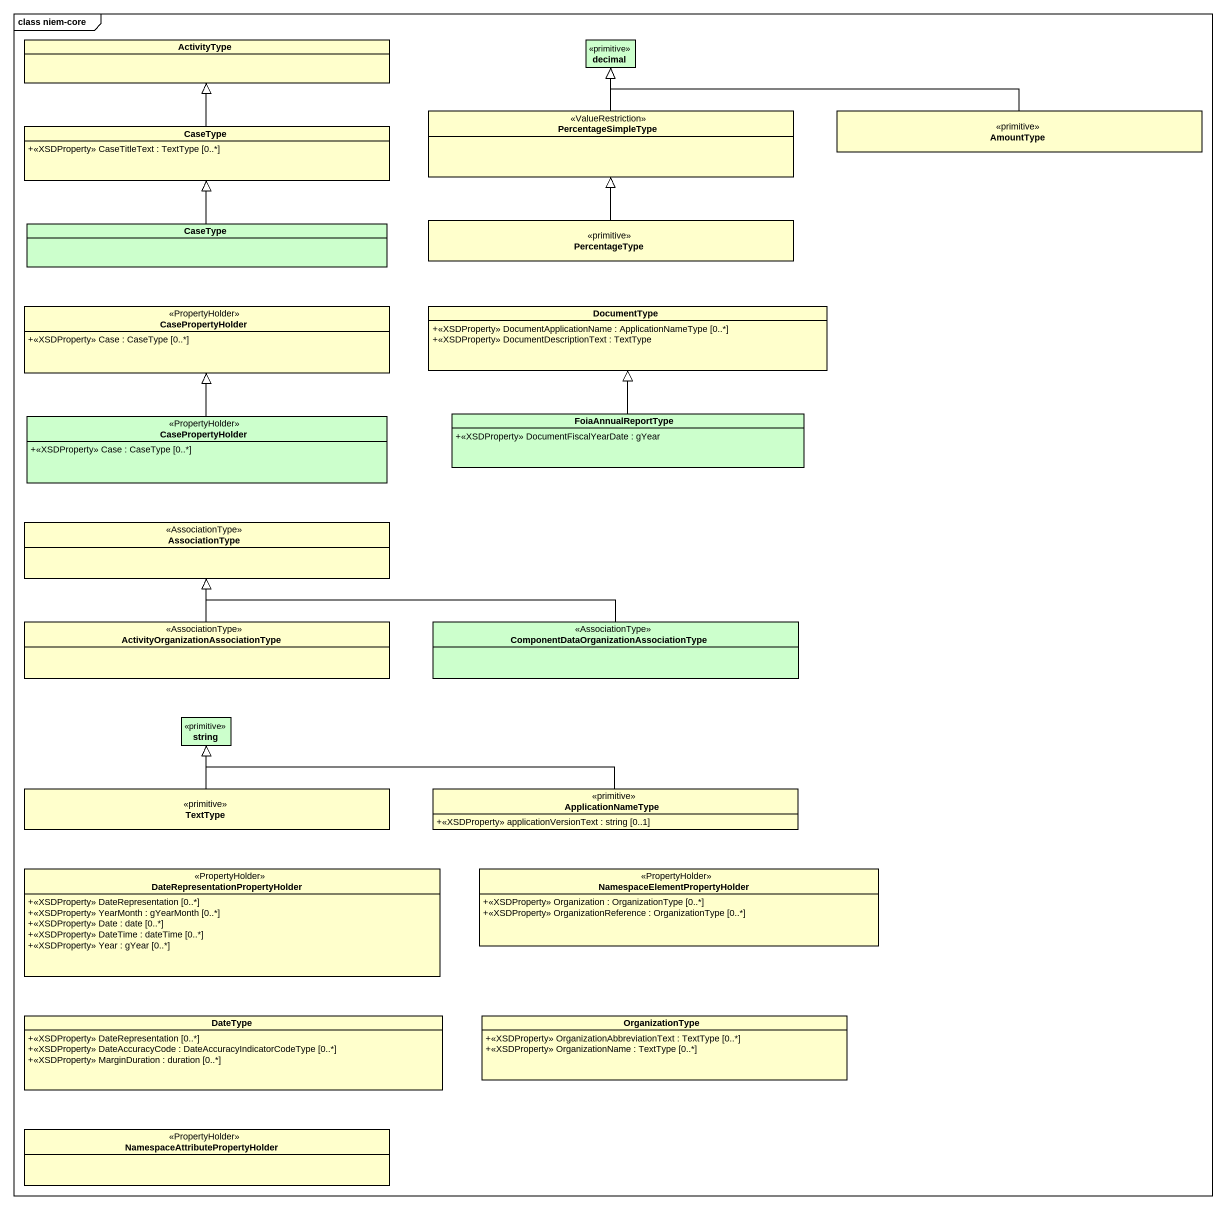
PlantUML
@startuml
mainframe class niem-core
hide circle
hide empty members
skinparam classAttributeIconSize 0
class ActivityType
class decimal <<primitive>> #CCFFCC
class CaseType {
  +<<XSDProperty>> CaseTitleText : TextType [0..*]
}
class PercentageSimpleType <<ValueRestriction>>
class AmountType <<primitive>>
class "CaseType" as CaseType_2 #CCFFCC
class PercentageType <<primitive>>
class CasePropertyHolder <<PropertyHolder>> {
  +<<XSDProperty>> Case : CaseType [0..*]
}
class DocumentType {
  +<<XSDProperty>> DocumentApplicationName : ApplicationNameType [0..*]
  +<<XSDProperty>> DocumentDescriptionText : TextType
}
class "CasePropertyHolder" as CasePropertyHolder_2 <<PropertyHolder>> #CCFFCC {
  +<<XSDProperty>> Case : CaseType [0..*]
}
class FoiaAnnualReportType #CCFFCC {
  +<<XSDProperty>> DocumentFiscalYearDate : gYear
}
class AssociationType <<AssociationType>>
class "ActivityOrganizationAssociationType" as ActivityOrganizationAssociat <<AssociationType>>
class "ComponentDataOrganizationAssociationType" as ComponentDataOrganizationAss <<AssociationType>> #CCFFCC
class string <<primitive>> #CCFFCC
class TextType <<primitive>>
class ApplicationNameType <<primitive>> {
  +<<XSDProperty>> applicationVersionText : string [0..1]
}
class "DateRepresentationPropertyHolder" as DateRepresentationPropertyHo <<PropertyHolder>> {
  +<<XSDProperty>> DateRepresentation [0..*]
  +<<XSDProperty>> YearMonth : gYearMonth [0..*]
  +<<XSDProperty>> Date : date [0..*]
  +<<XSDProperty>> DateTime : dateTime [0..*]
  +<<XSDProperty>> Year : gYear [0..*]
}
class "NamespaceElementPropertyHolder" as NamespaceElementPropertyHold <<PropertyHolder>> {
  +<<XSDProperty>> Organization : OrganizationType [0..*]
  +<<XSDProperty>> OrganizationReference : OrganizationType [0..*]
}
class DateType {
  +<<XSDProperty>> DateRepresentation [0..*]
  +<<XSDProperty>> DateAccuracyCode : DateAccuracyIndicatorCodeType [0..*]
  +<<XSDProperty>> MarginDuration : duration [0..*]
}
class OrganizationType {
  +<<XSDProperty>> OrganizationAbbreviationText : TextType [0..*]
  +<<XSDProperty>> OrganizationName : TextType [0..*]
}
class "NamespaceAttributePropertyHolder" as NamespaceAttributePropertyHo <<PropertyHolder>>
CaseType -up-|> ActivityType
PercentageSimpleType -up-|> decimal
AmountType -left-|> decimal
CaseType_2 -up-|> CaseType
PercentageType -up-|> PercentageSimpleType
CasePropertyHolder_2 -up-|> CasePropertyHolder
FoiaAnnualReportType -up-|> DocumentType
ActivityOrganizationAssociat -up-|> AssociationType
ComponentDataOrganizationAss -left-|> AssociationType
TextType -up-|> string
ApplicationNameType -left-|> string
@enduml
